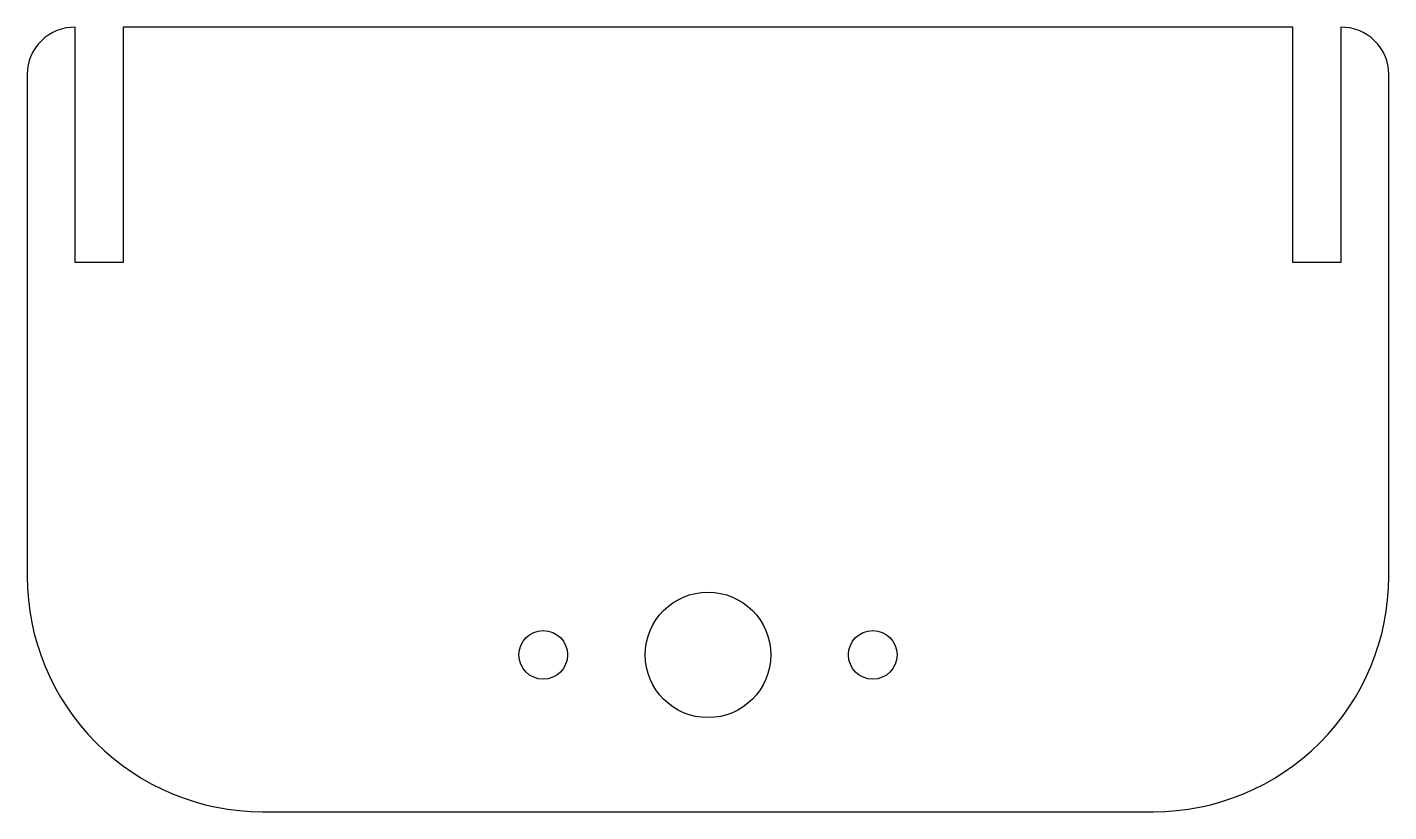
# Model space of a CAD drawing. Header units: millimetres. Extents: x -43.4 to 43.4, y -113.2 to -63.2.
import ezdxf

# ---------------------------------------------------------------- set-up
doc = ezdxf.new("R2010")
doc.units = ezdxf.units.MM
doc.layers.get('0').update_dxf_attribs({"linetype": 'CONTINUOUS'})

msp = doc.modelspace()

# ---------------------------------------------------------------- linework, layer by layer
msp.add_lwpolyline([(-28.375, -113.176), (28.375, -113.176, 0.414214), (43.375, -98.176), (43.375, -66.176, 0.420084), (40.315, -63.177), (40.315, -78.176), (37.26, -78.176), (37.26, -63.176), (-37.26, -63.176), (-37.26, -78.176), (-40.315, -78.176), (-40.315, -63.177, 0.420084), (-43.375, -66.176), (-43.375, -98.176, 0.414214)], format="xyb", close=True)
for centre, radius in [((0, -103.176), 4), ((-10.5, -103.176), 1.55), ((10.5, -103.176), 1.55)]:
    msp.add_circle(centre, radius)

doc.saveas('drawing.dxf')
